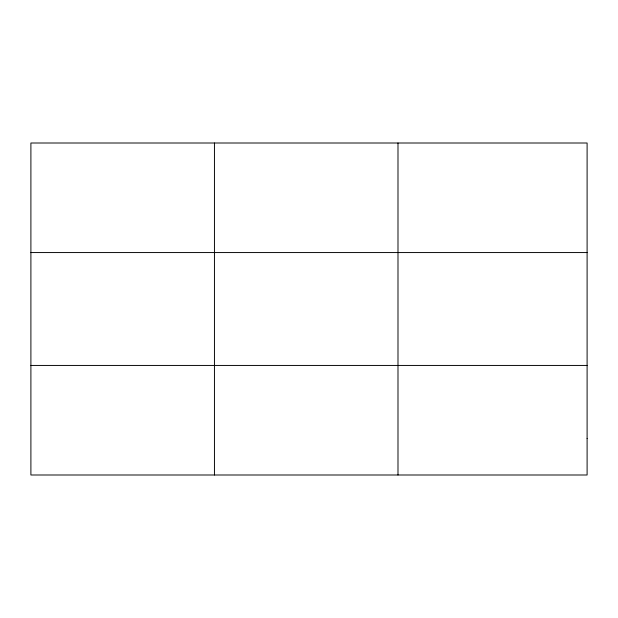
<?xml version="1.0" encoding="UTF-8"?>
<svg xmlns="http://www.w3.org/2000/svg" width="618" height="618" viewBox="0 0 618 618"><rect width="100%" height="100%" fill="white"/><g stroke="black" fill="none" stroke-linecap="round" stroke-linejoin="round"><path stroke-width="0.93" d="M214.446 474.995L214.446 143.005M397.992 474.995L397.992 143.005M30.9 252.561L587.1 252.561M30.9 365.439L587.1 365.439M587.1 438.479L587.1 474.995L30.9 474.995L30.9 143.005L587.1 143.005L587.1 438.479"/></g></svg>
